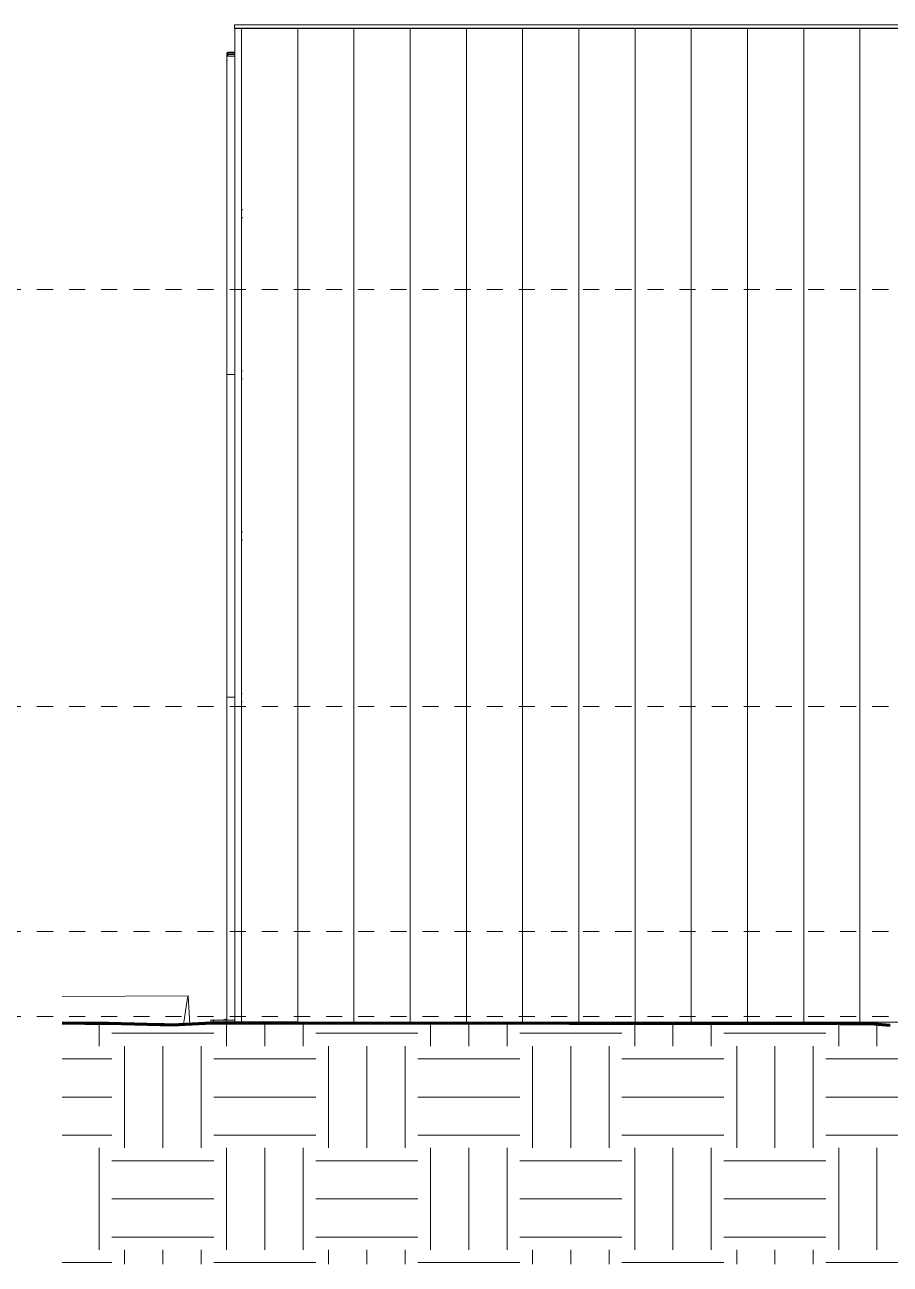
# Model space of a CAD drawing. Header units: metres. Extents: x 3 to 183, y -124 to 10.
# Drawn here: x 105.99 to 111.38, y -2.07 to 5.65 of the extents above; entities that cross this region are included whole.
import ezdxf

# ---------------------------------------------------------------- set-up
doc = ezdxf.new("R2010")
doc.units = ezdxf.units.M
doc.linetypes.add('Centre', pattern=[0.03175, 0.00635, -0.00475, 0.0159, -0.00475])
for name, color, linetype, lineweight in [('A-FLOR', 7, 'Continuous', 9), ('A-FLOR-LEVL', 7, 'Continuous', 9), ('A-GENM', 7, 'Continuous', 9), ('A-ROOF', 7, 'Continuous', 9), ('A-ROOF-PATT', 7, 'Continuous', 9), ('A-WALL-PATT', 7, 'Continuous', 9), ('C-TOPO', 7, 'Continuous', 9), ('I-WALL', 7, 'Continuous', 9)]:
    doc.layers.add(name, color=color, linetype=linetype, lineweight=lineweight)
pattern_1 = [(90, (80.219, 0), (-0.34998, 2e-17), [])]

# ---------------------------------------------------------------- blocks, each defined once
blk = doc.blocks.new('YADRAN_LASQUEMAS_ARQ_MO_000_SITIO_rvt-3-Elevación 02')
at = {"layer": 'C-TOPO', "true_color": 0xaaaaaa}
h = blk.add_hatch(dxfattribs=at)
h.set_pattern_fill('FP_59', color=253, style=0, pattern_type=2)
h.set_pattern_definition([(0, (103.359, 0), (0.635, 0.635), [0.635, -0.635]), (0, (103.359, 0.2381), (0.635, 0.635), [0.635, -0.635]), (0, (103.359, 0.47625), (0.635, 0.635), [0.635, -0.635]), (90, (103.439, 0.5556), (-0.635, 0.635), [0.635, -0.635]), (90, (103.677, 0.5556), (-0.635, 0.635), [0.635, -0.635]), (90, (103.915, 0.5556), (-0.635, 0.635), [0.635, -0.635])])
h.paths.add_polyline_path([(87.2887, -2.0728), (90.8433, -2.0728), (90.8433, -0.5798), (90.6079, -0.5953), (90.4993, -0.5936), (90.4672, -0.5957), (90.4426, -0.5949), (89.6361, -0.4563), (87.5866, -0.4736), (87.4248, -0.481), (87.376, -0.4782), (87.3422, -0.4787), (87.3269, -0.4779), (87.2759, -0.4765), (87.1849, -0.4706), (86.8886, -0.466), (84.5105, -0.5674), (84.2985, -0.5858), (84.1987, -0.5779), (83.9902, -0.5758), (80.0789, -0.5705), (79.8283, -0.5827), (79.7105, -0.5805), (79.434, -0.5741), (79.2845, -0.5743), (79.1452, -0.5714), (79.1452, -2.0728), (87.2231, -2.0728)])
at = {"layer": 'C-TOPO', "color": 253, "true_color": 0xaaaaaa}
for p, q in [((79.9278, -0.4003), (79.1452, -0.4061)), ((79.8998, -0.5792), (79.9252, -0.413)), ((79.9252, -0.413), (79.8998, -0.5792)), ((79.9278, -0.4003), (79.9252, -0.413)), ((79.9278, -0.4003), (79.9252, -0.413)), ((79.9388, -0.5773), (79.9278, -0.4003)), ((79.9388, -0.5773), (79.9278, -0.4003)), ((79.2845, -0.5743), (79.1452, -0.5714)), ((79.2845, -0.5743), (79.3551, -0.5738)), ((79.4339, -0.5741), (79.3551, -0.5738)), ((79.7548, -0.5816), (79.4339, -0.5741)), ((79.7548, -0.5816), (79.7794, -0.5818)), ((79.8283, -0.5827), (79.7794, -0.5818)), ((80.0789, -0.5705), (79.8283, -0.5827)), ((80.0789, -0.5705), (80.216, -0.5705)), ((80.1388, -0.5516), (80.1698, -0.5452)), ((80.1698, -0.5452), (80.1388, -0.5516)), ((80.216, -0.5705), (80.6131, -0.5704)), ((83.9902, -0.5758), (80.6131, -0.5704)), ((83.9902, -0.5758), (84.1987, -0.5779)), ((84.2985, -0.5858), (84.1987, -0.5779))]:
    blk.add_line(p, q, dxfattribs=at)
at = {"layer": 'C-TOPO', "color": 253, "lineweight": 70, "true_color": 0xaaaaaa}
for p, q in [((79.2845, -0.5743), (79.1452, -0.5714)), ((79.3551, -0.5738), (79.2845, -0.5743)), ((79.434, -0.5741), (79.3551, -0.5738)), ((79.7548, -0.5816), (79.434, -0.5741)), ((79.7794, -0.5818), (79.7548, -0.5816)), ((79.8283, -0.5827), (79.7794, -0.5818)), ((80.0789, -0.5705), (79.8283, -0.5827)), ((80.216, -0.5705), (80.0789, -0.5705)), ((80.6131, -0.5704), (80.216, -0.5705)), ((83.9902, -0.5758), (80.6131, -0.5704)), ((84.1987, -0.5779), (83.9902, -0.5758)), ((84.2985, -0.5858), (84.1987, -0.5779))]:
    blk.add_line(p, q, dxfattribs=at)
blk = doc.blocks.new('FP_448-Elevación 02')
at = {"layer": 'A-GENM', "color": 8, "true_color": 0x808080}
blk.add_line((80.1698, 5.4332), (80.1705, 5.4236), dxfattribs=at)
blk = doc.blocks.new('FP_449-Elevación 02')
at = {"layer": 'A-GENM', "color": 8, "true_color": 0x808080}
blk.add_line((80.2652, 1.4831), (80.2634, 1.4831), dxfattribs=at)
blk = doc.blocks.new('FP_450-Elevación 02')
at = {"layer": 'A-GENM', "color": 8, "true_color": 0x808080}
blk.add_line((80.2634, 1.4331), (80.2652, 1.4331), dxfattribs=at)
blk = doc.blocks.new('FP_451-Elevación 02')
at = {"layer": 'A-GENM', "color": 8, "true_color": 0x808080}
blk.add_line((80.2663, 2.4873), (80.2634, 2.4873), dxfattribs=at)
blk = doc.blocks.new('FP_452-Elevación 02')
at = {"layer": 'A-GENM', "color": 8, "true_color": 0x808080}
blk.add_line((80.2634, 2.4373), (80.2663, 2.4373), dxfattribs=at)
blk = doc.blocks.new('FP_453-Elevación 02')
at = {"layer": 'A-GENM', "color": 8, "true_color": 0x808080}
blk.add_line((80.2674, 3.4916), (80.2634, 3.4916), dxfattribs=at)
blk = doc.blocks.new('FP_454-Elevación 02')
at = {"layer": 'A-GENM', "color": 8, "true_color": 0x808080}
blk.add_line((80.2634, 3.4416), (80.2674, 3.4416), dxfattribs=at)
blk = doc.blocks.new('FP_455-Elevación 02')
at = {"layer": 'A-GENM', "color": 8, "true_color": 0x808080}
blk.add_line((80.2685, 4.4958), (80.2634, 4.4958), dxfattribs=at)
blk = doc.blocks.new('FP_456-Elevación 02')
at = {"layer": 'A-GENM', "color": 8, "true_color": 0x808080}
blk.add_line((80.2634, 4.4458), (80.2685, 4.4458), dxfattribs=at)
blk = doc.blocks.new('FP_457-Elevación 02')
at = {"layer": 'A-GENM', "color": 8, "true_color": 0x808080}
blk.add_line((80.1696, 5.4419), (80.1697, 5.4256), dxfattribs=at)
blk = doc.blocks.new('FP_458-Elevación 02')
at = {"layer": 'A-GENM', "color": 116, "true_color": 0x008040}
for p, q in [((80.1763, 5.4545), (80.1794, 5.4552)), ((80.1794, 5.4552), (80.1807, 5.457))]:
    blk.add_line(p, q, dxfattribs=at)
blk = doc.blocks.new('FP_459-Elevación 02')
at = {"layer": 'A-GENM', "color": 8, "true_color": 0x808080}
blk.add_line((80.1697, 3.4932), (80.1695, 3.4684), dxfattribs=at)
blk = doc.blocks.new('FP_460-Elevación 02')
at = {"layer": 'A-GENM', "color": 116, "true_color": 0x008040}
blk.add_line((80.1687, 3.4317), (80.1693, 3.4312), dxfattribs=at)
at = {"layer": 'A-GENM', "color": 8, "true_color": 0x808080}
blk.add_line((80.1695, 3.4684), (80.1697, 3.4337), dxfattribs=at)
blk = doc.blocks.new('FP_461-Elevación 02')
at = {"layer": 'A-GENM', "color": 116, "true_color": 0x008040}
for p, q in [((80.1689, 1.5375), (80.1688, 1.5374)), ((80.169, 1.5377), (80.1689, 1.5375)), ((80.1693, 1.5379), (80.169, 1.5377)), ((80.1696, 1.5381), (80.1693, 1.5379))]:
    blk.add_line(p, q, dxfattribs=at)
at = {"layer": 'A-GENM', "color": 8, "true_color": 0x808080}
blk.add_line((80.1697, 1.4912), (80.1696, 1.4599), dxfattribs=at)
blk = doc.blocks.new('FP_462-Elevación 02')
at = {"layer": 'A-GENM', "color": 8, "true_color": 0x808080}
blk.add_line((80.1696, 1.4599), (80.1697, 1.4016), dxfattribs=at)
at = {"layer": 'A-GENM', "color": 116, "true_color": 0x008040}
for p, q in [((80.1688, 1.2848), (80.1689, 1.2849)), ((80.1688, 1.2847), (80.1688, 1.2848)), ((80.1688, 1.2846), (80.1688, 1.2847)), ((80.1689, 1.285), (80.169, 1.2851)), ((80.1689, 1.2849), (80.1689, 1.285)), ((80.1689, 1.2849), (80.1689, 1.2849)), ((80.169, 1.2851), (80.169, 1.2852)), ((80.169, 1.2852), (80.1691, 1.2852)), ((80.1691, 1.2853), (80.1692, 1.2854)), ((80.1691, 1.2852), (80.1691, 1.2853)), ((80.1692, 1.2854), (80.1693, 1.2855)), ((80.1693, 1.2855), (80.1694, 1.2856)), ((80.1694, 1.2856), (80.1695, 1.2857)), ((80.1695, 1.2857), (80.1696, 1.2857))]:
    blk.add_line(p, q, dxfattribs=at)
blk = doc.blocks.new('FP_463-Elevación 02')
at = {"layer": 'A-GENM', "color": 8, "true_color": 0x808080}
blk.add_line((80.1697, -0.5078), (80.1696, -0.561), dxfattribs=at)
blk = doc.blocks.new('FP_464-Elevación 02')
at = {"layer": 'A-GENM', "color": 8, "true_color": 0x808080}
blk.add_line((80.1696, 5.4522), (80.1696, -0.565), dxfattribs=at)
blk = doc.blocks.new('M_Cercha-Bodega - M_Cercha-Bodega-V447-Elevación 02')
at = {"layer": 'A-GENM', "true_color": 0x008040}
h = blk.add_hatch(dxfattribs=at)
h.set_pattern_fill('FP_92', color=116, style=0, pattern_type=2)
h.set_pattern_definition([(89.912, (80.212, 0.19815), (-0.349979, 0.001078), [])])
h.paths.add_polyline_path([(80.1728, 5.4522), (80.1729, 5.4522), (80.1727, 5.4706), (80.1698, 5.4706), (80.1704, 5.4522), (80.1727, 5.4522)])
h.paths.add_polyline_path([(80.1762, 5.4737), (80.2181, 5.4737), (80.2179, 5.4769), (80.1762, 5.4769)])
h = blk.add_hatch(dxfattribs=at)
h.set_pattern_fill('FP_93', color=116, style=0, pattern_type=2)
h.set_pattern_definition([(90, (80.173, 0), (-0.0037, 2e-19), [])])
h.paths.add_polyline_path([(80.1731, 5.4522), (80.1732, 5.4522), (80.1731, 5.4522)])
h = blk.add_hatch(dxfattribs=at)
h.set_pattern_fill('FP_101', color=116, style=0, pattern_type=2)
h.set_pattern_definition(pattern_1)
h.paths.add_polyline_path([(80.1771, -0.565), (80.2181, -0.565), (80.2181, 1.4554), (80.1759, 1.4554), (80.1759, -0.565)])
h.paths.add_polyline_path([(80.1787, 1.4632), (80.2181, 1.4632), (80.2181, 3.4614), (80.1759, 3.4614), (80.1759, 1.4632), (80.1776, 1.4632)])
h.paths.add_polyline_path([(80.1759, 3.474), (80.2181, 3.474), (80.2179, 5.4522), (80.1759, 5.4512), (80.1759, 3.4748)])
h = blk.add_hatch(dxfattribs=at)
h.set_pattern_fill('FP_94', color=116, style=0, pattern_type=2)
h.set_pattern_definition([(94.18, (80.234, 5.276), (-0.34998, -2e-06), [])])
h.paths.add_polyline_path([(80.2181, 5.4659), (80.2179, 5.4737), (80.1762, 5.4728), (80.1767, 5.4659), (80.2179, 5.4659)])
h = blk.add_hatch(dxfattribs=at)
h.set_pattern_fill('FP_95', color=116, style=0, pattern_type=2)
h.set_pattern_definition([(89.077, (80.198, 4.089), (-0.3498, 0.01128), [])])
h.paths.add_polyline_path([(80.1763, 5.4641), (80.2179, 5.4659), (80.1763, 5.4659)])
h = blk.add_hatch(dxfattribs=at)
h.set_pattern_fill('FP_96', color=116, style=0, pattern_type=2)
h.set_pattern_definition([(90.398, (80.248, 1.375), (-0.349978, -1e-06), [])])
h.paths.add_polyline_path([(80.1805, 5.4522), (80.2181, 5.4522), (80.2179, 5.4641), (80.1763, 5.4633), (80.1764, 5.4522), (80.1802, 5.4522)])
h = blk.add_hatch(dxfattribs=at)
h.set_pattern_fill('FP_97', color=116, style=0, pattern_type=2)
h.set_pattern_definition([(89.606, (80.205, 1.321), (-0.34998, -3e-06), [])])
h.paths.add_polyline_path([(80.1758, 3.469), (80.2181, 3.469), (80.2181, 3.474), (80.1759, 3.474), (80.1758, 3.4712)])
h = blk.add_hatch(dxfattribs=at)
h.set_pattern_fill('FP_98', color=116, style=0, pattern_type=2)
h.set_pattern_definition([(90.259, (80.234, 0.30536), (-0.349984, -2e-06), [])])
h.paths.add_polyline_path([(80.1776, 3.4614), (80.2181, 3.4614), (80.2181, 3.469), (80.1758, 3.469), (80.1759, 3.4614), (80.1771, 3.4614)])
h = blk.add_hatch(dxfattribs=at)
h.set_pattern_fill('FP_100', color=116, style=0, pattern_type=2)
h.set_pattern_definition([(90.134, (80.223, -0.06594), (-0.34998, 1e-06), [])])
h.paths.add_polyline_path([(80.1793, 1.4554), (80.2181, 1.4554), (80.2181, 1.4605), (80.1758, 1.4605), (80.1759, 1.4554), (80.1776, 1.4554)])
h = blk.add_hatch(dxfattribs=at)
h.set_pattern_fill('FP_99', color=116, style=0, pattern_type=2)
h.set_pattern_definition([(89.74, (80.215, 0.45537), (-0.34998, 2e-06), [])])
h.paths.add_polyline_path([(80.2181, 1.4605), (80.2181, 1.4632), (80.1759, 1.4632), (80.1759, 1.4605), (80.2052, 1.4605)])
h = blk.add_hatch(dxfattribs=at)
h.set_pattern_fill('FP_91', color=116, style=0, pattern_type=2)
h.set_pattern_definition(pattern_1)
h.paths.add_polyline_path([(80.0707, -0.565), (80.1759, -0.565), (80.1754, -0.5516), (80.0707, -0.5516)])
at = {"layer": 'A-GENM', "color": 8, "true_color": 0x808080}
for p, q in [((80.1759, 5.4522), (80.1696, 5.4522)), ((80.1698, 5.4706), (80.1698, 5.4522)), ((80.1729, 5.4522), (80.173, 5.4706)), ((80.1729, 5.4522), (80.1731, 5.4624)), ((80.1759, 5.4522), (80.2181, 5.4522)), ((80.2181, 5.4769), (80.1762, 5.4769)), ((80.1762, 5.4737), (80.2181, 5.4737)), ((80.2181, 5.4659), (80.1763, 5.4659)), ((80.1763, 5.4641), (80.2181, 5.4641)), ((80.1758, 3.469), (80.2181, 3.469)), ((80.1758, 1.4605), (80.2181, 1.4605)), ((80.0707, -0.565), (80.0707, -0.5516)), ((80.0707, -0.5516), (80.2181, -0.5516))]:
    blk.add_line(p, q, dxfattribs=at)
for centre, major_axis, ratio, start_param, end_param in [((80.1762, 5.4706), (0.00634, 0.00046), 0.989642, 1.497049, 3.067845), ((80.1762, 5.4706), (0.00317, 0.00023), 0.989642, 1.497049, 3.067845), ((80.1763, 5.4624), (0.00318, 0.00002), 0.548842, 1.558142, 3.128939), ((80.1763, 5.4624), (0.00636, 0.00004), 0.548842, 1.558142, 2.081741)]:
    blk.add_ellipse(centre, major_axis=major_axis, ratio=ratio, start_param=start_param, end_param=end_param, dxfattribs=at)
for points, knots in [([(80.1695, 3.4684), (80.1695, 3.4684), (80.1696, 3.4685), (80.17, 3.4686), (80.1703, 3.4687), (80.1708, 3.4688), (80.1715, 3.4688), (80.1726, 3.4689), (80.1742, 3.469), (80.1753, 3.469), (80.1758, 3.469)], [0, 0, 0, 0, 0.166667, 0.25, 0.333333, 0.416667, 0.5, 0.666667, 0.833333, 1, 1, 1, 1]), ([(80.1695, 3.4684), (80.1695, 3.4684), (80.1696, 3.4685), (80.17, 3.4686), (80.1703, 3.4687), (80.1708, 3.4688), (80.1715, 3.4688), (80.1726, 3.4689), (80.1742, 3.469), (80.1753, 3.469), (80.1758, 3.469)], [0, 0, 0, 0, 0.166667, 0.25, 0.333333, 0.416667, 0.5, 0.666667, 0.833333, 1, 1, 1, 1]), ([(80.1696, 1.4599), (80.1695, 1.46), (80.1697, 1.4601), (80.1703, 1.4602), (80.1713, 1.4604), (80.1731, 1.4605), (80.1747, 1.4605), (80.1758, 1.4605)], [0, 0, 0, 0, 0.166667, 0.333333, 0.5, 0.666667, 1, 1, 1, 1]), ([(80.1696, 1.4599), (80.1695, 1.46), (80.1697, 1.4601), (80.1703, 1.4602), (80.1713, 1.4604), (80.1731, 1.4605), (80.1747, 1.4605), (80.1758, 1.4605)], [0, 0, 0, 0, 0.166667, 0.333333, 0.5, 0.666667, 1, 1, 1, 1])]:
    blk.add_open_spline(points, degree=3, knots=knots, dxfattribs=at)
for name in ['FP_464-Elevación 02', 'FP_457-Elevación 02', 'FP_448-Elevación 02', 'FP_458-Elevación 02', 'FP_455-Elevación 02', 'FP_456-Elevación 02', 'FP_459-Elevación 02', 'FP_453-Elevación 02', 'FP_460-Elevación 02', 'FP_454-Elevación 02', 'FP_451-Elevación 02', 'FP_452-Elevación 02', 'FP_461-Elevación 02', 'FP_449-Elevación 02', 'FP_462-Elevación 02', 'FP_450-Elevación 02', 'FP_463-Elevación 02']:
    blk.add_blockref(name, (0, 0), dxfattribs=at)
blk = doc.blocks.new('YADRAN_LASQUEMAS_ARQ_MO_006_E02_rvt-3-Elevación 02')
at = {"layer": 'A-ROOF-PATT', "true_color": 0x008040}
h = blk.add_hatch(dxfattribs=at)
h.set_pattern_fill('FP_64', color=116, style=0, pattern_type=2)
h.set_pattern_definition([(274.182, (86.981, -8.548), (0.349982, 2e-06), [])])
h.paths.add_polyline_path([(91.2427, 5.4769), (91.2535, 5.4769), (91.2427, 5.6243), (91.2427, 5.5304)])
h.paths.add_polyline_path([(88.1902, 5.6258), (91.2426, 5.6258), (91.2424, 5.6279), (80.2179, 5.6279), (80.2181, 5.6258), (83.6677, 5.6258)])
at = {"layer": 'A-WALL-PATT', "true_color": 0x008040}
h = blk.add_hatch(dxfattribs=at)
h.set_pattern_fill('FP_65', color=116, style=0, pattern_type=2)
h.set_pattern_definition([(90, (91.243, 0), (-0.34998, 2e-17), [])])
h.paths.add_polyline_path([(80.2181, -0.565), (84.567, -0.565), (86.8886, -0.466), (87.1849, -0.4563), (87.2419, -0.4581), (87.2592, -0.458), (87.2887, -0.4572), (89.5136, -0.4402), (89.6365, -0.4564), (90.2684, -0.565), (90.7719, -0.565), (91.2426, -0.5345), (91.2424, 5.6258), (80.2181, 5.6258), (80.2181, -0.4888)])
at = {"layer": 'A-FLOR', "color": 8, "true_color": 0x808080}
for p, q in [((80.0338, -0.565), (84.567, -0.565)), ((80.0338, -0.5727), (80.0338, -0.565))]:
    blk.add_line(p, q, dxfattribs=at)
at = {"layer": 'A-ROOF'}
for p, q in [((80.2179, 5.6279), (80.2179, 5.6482)), ((80.2179, 5.6482), (91.2424, 5.6482)), ((80.2181, 5.6258), (80.2179, 5.6279)), ((80.2179, 5.6279), (91.2424, 5.6279))]:
    blk.add_line(p, q, dxfattribs=at)
at = {"layer": 'I-WALL'}
for p, q in [((91.2426, 5.6258), (80.2181, 5.6258)), ((80.2181, 5.6258), (80.2181, -0.565))]:
    blk.add_line(p, q, dxfattribs=at)
at = {"layer": 'A-GENM', "color": 8, "lineweight": 9, "true_color": 0x808080}
blk.add_blockref('M_Cercha-Bodega - M_Cercha-Bodega-V447-Elevación 02', (0, 0), dxfattribs=at)

msp = doc.modelspace()

# ---------------------------------------------------------------- linework, layer by layer
at = {"layer": 'A-FLOR-LEVL', "color": 253, "linetype": 'Centre', "true_color": 0xaaaaaa}
for p, q in [((103.6689, 4), (144.9655, 4)), ((103.6689, 1.4024), (144.9655, 1.4024)), ((103.6689, 0), (144.9655, 0)), ((103.6689, -0.5305), (143.6955, -0.5305))]:
    msp.add_line(p, q, dxfattribs=at)

# ---------------------------------------------------------------- block references
at = {"lineweight": 5}
for name in ['YADRAN_LASQUEMAS_ARQ_MO_006_E02_rvt-3-Elevación 02', 'YADRAN_LASQUEMAS_ARQ_MO_000_SITIO_rvt-3-Elevación 02']:
    msp.add_blockref(name, (27.0816, 0), dxfattribs=at)

doc.saveas('drawing.dxf')
